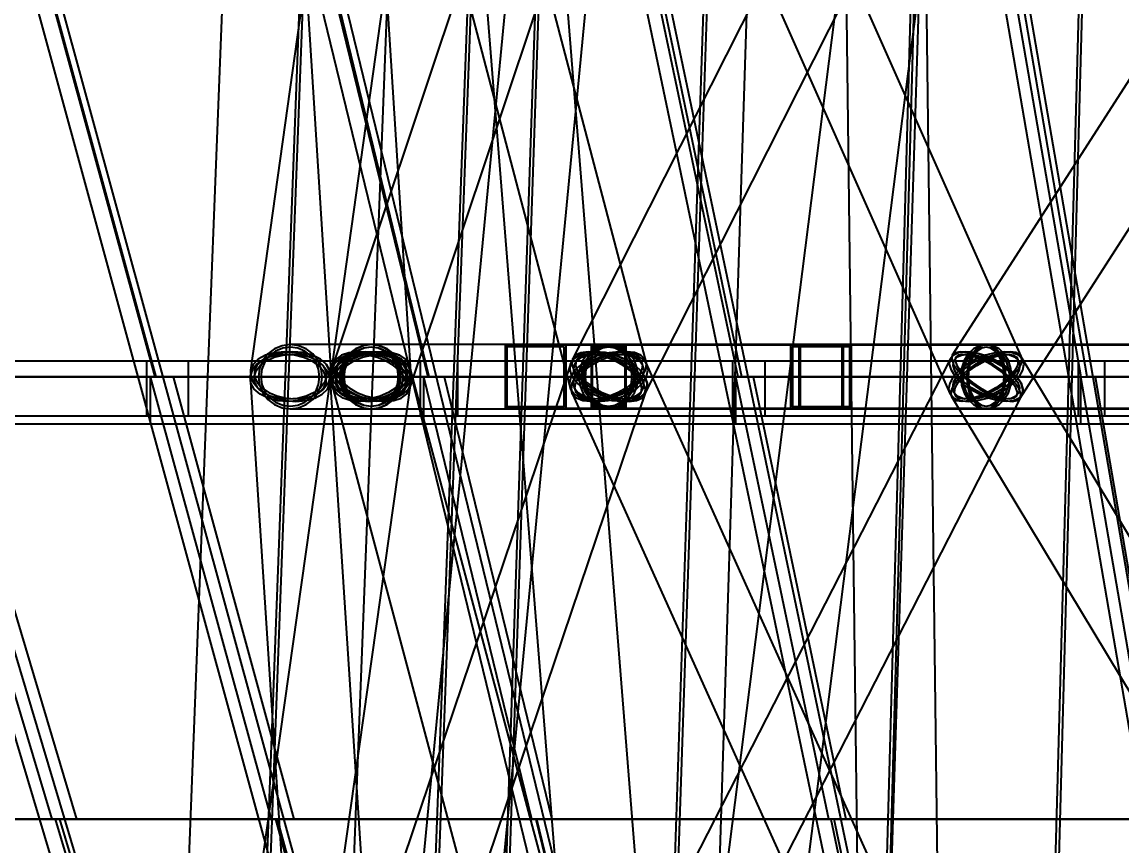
# Model space of a CAD drawing. Header units: millimetres. Extents: x -123812 to 252100, y -3000 to 639000.
# Drawn here: x -16724 to -9768, y 337037 to 342244 of the extents above; entities that cross this region are included whole.
import ezdxf

# ---------------------------------------------------------------- set-up
doc = ezdxf.new("R2010")
doc.units = ezdxf.units.MM
for name, color, linetype, lineweight in [('D-STR-DECK', 7, 'Continuous', 25), ('D-STR-DIM', 7, 'Continuous', 13), ('D-STR-STRC', 7, 'Continuous', 25)]:
    doc.layers.add(name, color=color, linetype=linetype, lineweight=lineweight)
doc.styles.add('OpenSansCondensed-Light', font='OpenSansCondensed-Light.ttf')
doc.styles.add('TOWER_UNICODE', font='Arial Unicode.ttf')
doc.dimstyles.new('EZDXF', dxfattribs={"dimtxt": 0.25, "dimasz": 0.175, "dimexe": 0.375, "dimexo": 0.125, "dimgap": 0.1, "dimtad": 1, "dimlfac": 100, "dimzin": 12, "dimdsep": 46, "dimtxsty": 'OpenSansCondensed-Light', "dimblk": 'ARCHTICK', "dimcen": 2.5, "dimazin": 3, "dimtfac": 0.5, "dimtmove": 2, "dimatfit": 3})

# ---------------------------------------------------------------- blocks, each defined once
blk = doc.blocks.new('_ARCHTICK')
at = {"color": 0, "linetype": 'BYBLOCK', "const_width": 0.15}
blk.add_lwpolyline([(-0.5, -0.5), (0.5, 0.5)], dxfattribs=at)

msp = doc.modelspace()

# ---------------------------------------------------------------- linework, layer by layer
at = {"layer": 'D-STR-DECK'}
for points in [[(-15950.5, 334978.6), (-21914.5, 354978.6), (-21770.7, 355021.4), (-15806.8, 335021.4)], [(-15950.5, 334978.6), (-21914.5, 354978.6), (-21770.7, 355021.4), (-15806.8, 335021.4)], [(-14618.6, 334980.2), (-20082, 354980.2), (-19937.3, 355019.8), (-14473.9, 335019.8)], [(-14618.6, 334980.2), (-20082, 354980.2), (-19937.3, 355019.8), (-14473.9, 335019.8)], [(-13037.7, 334982.3), (-17907.3, 354982.3), (-17761.5, 355017.7), (-12892, 335017.7)], [(-13037.7, 334982.3), (-17907.3, 354982.3), (-17761.5, 355017.7), (-12892, 335017.7)], [(-11235.1, 334984.6), (-15427.4, 354984.6), (-15280.6, 355015.4), (-11088.3, 335015.4)], [(-11235.1, 334984.6), (-15427.4, 354984.6), (-15280.6, 355015.4), (-11088.3, 335015.4)], [(-9241.5, 334987.3), (-12684.7, 354987.3), (-12536.9, 355012.7), (-9093.6, 335012.7)], [(-9241.5, 334987.3), (-12684.7, 354987.3), (-12536.9, 355012.7), (-9093.6, 335012.7)], [(-17346, 340000), (-18060.7, 342400), (-16534, 342400), (-15877.2, 340000)], [(-17346, 340000), (-18060.7, 342400), (-16534, 342400), (-15877.2, 340000)], [(-15883.3, 340000), (-16537.7, 342400), (-14744.6, 342400), (-14158.9, 340000)], [(-15883.3, 340000), (-16537.7, 342400), (-14744.6, 342400), (-14158.9, 340000)], [(-14148.8, 340000), (-14731.8, 342400), (-12703, 342400), (-12198.4, 340000)], [(-14148.8, 340000), (-14731.8, 342400), (-12703, 342400), (-12198.4, 340000)], [(-12172.2, 340000), (-12673.8, 342400), (-10444, 342400), (-10029.1, 340000)], [(-12172.2, 340000), (-12673.8, 342400), (-10444, 342400), (-10029.1, 340000)], [(-9987.4, 340000), (-10398.9, 342400), (-8006.3, 342400), (-7688.2, 340000)], [(-9987.4, 340000), (-10398.9, 342400), (-8006.3, 342400), (-7688.2, 340000)], [(-17395.6, 339750), (-17395.6, 340100), (-15674.1, 340100), (-15674.1, 339750)], [(-17395.6, 339750), (-17395.6, 340100), (-15674.1, 340100), (-15674.1, 339750)], [(-15935.9, 339750), (-15935.9, 340100), (-13970.1, 340100), (-13970.1, 339750)], [(-15935.9, 339750), (-15935.9, 340100), (-13970.1, 340100), (-13970.1, 339750)], [(-14203.5, 339750), (-14203.5, 340100), (-12027.1, 340100), (-12027.1, 339750)], [(-14203.5, 339750), (-14203.5, 340100), (-12027.1, 340100), (-12027.1, 339750)], [(-12228, 339750), (-12228, 340100), (-9878.4, 340100), (-9878.4, 339750)], [(-12228, 339750), (-12228, 340100), (-9878.4, 340100), (-9878.4, 339750)], [(-10043.4, 339750), (-10043.4, 340100), (-7560.6, 340100), (-7560.6, 339750)], [(-10043.4, 339750), (-10043.4, 340100), (-7560.6, 340100), (-7560.6, 339750)], [(-20056.7, 339700), (-20056.7, 340000), (-5948.7, 340000), (-5948.7, 339700)], [(-20056.7, 339700), (-20056.7, 340000), (-5948.7, 340000), (-5948.7, 339700)], [(-19885.1, 339700), (-19885.1, 340000), (-5795.6, 340000), (-5795.6, 339700)], [(-19885.1, 339700), (-19885.1, 340000), (-5795.6, 340000), (-5795.6, 339700)], [(-19373.3, 339700), (-19373.3, 340000), (-5543.3, 340000), (-5543.3, 339700)], [(-19373.3, 339700), (-19373.3, 340000), (-5543.3, 340000), (-5543.3, 339700)], [(-18530, 339700), (-18530, 340000), (-5196.2, 340000), (-5196.2, 339700)], [(-18530, 339700), (-18530, 340000), (-5196.2, 340000), (-5196.2, 339700)], [(-17639.3, 337200), (-18530, 340000), (-17213.7, 340000), (-16378.8, 337200)], [(-17639.3, 337200), (-18530, 340000), (-17213.7, 340000), (-16378.8, 337200)], [(-17369.6, 339700), (-17369.6, 340000), (-4760.1, 340000), (-4760.1, 339700)], [(-17369.6, 339700), (-17369.6, 340000), (-4760.1, 340000), (-4760.1, 339700)], [(-16534.7, 337200), (-17369.6, 340000), (-15769.3, 340000), (-15004.4, 337200)], [(-16534.7, 337200), (-17369.6, 340000), (-15769.3, 340000), (-15004.4, 337200)], [(-15912.1, 339700), (-15912.1, 340000), (-4242.6, 340000), (-4242.6, 339700)], [(-15912.1, 339700), (-15912.1, 340000), (-4242.6, 340000), (-4242.6, 339700)], [(-15147.2, 337200), (-15912.1, 340000), (-14055, 340000), (-13373.2, 337200)], [(-15147.2, 337200), (-15912.1, 340000), (-14055, 340000), (-13373.2, 337200)], [(-14182.2, 339700), (-14182.2, 340000), (-3652.6, 340000), (-3652.6, 339700)], [(-14182.2, 339700), (-14182.2, 340000), (-3652.6, 340000), (-3652.6, 339700)], [(-13500.5, 337200), (-14182.2, 340000), (-12100.2, 340000), (-11513.3, 337200)], [(-13500.5, 337200), (-14182.2, 340000), (-12100.2, 340000), (-11513.3, 337200)], [(-12209.8, 339700), (-12209.8, 340000), (-3000, 340000), (-3000, 339700)], [(-12209.8, 339700), (-12209.8, 340000), (-3000, 340000), (-3000, 339700)], [(-11622.8, 337200), (-12209.8, 340000), (-9938.4, 340000), (-9456.3, 337200)], [(-11622.8, 337200), (-12209.8, 340000), (-9938.4, 340000), (-9456.3, 337200)], [(-10028.4, 339700), (-10028.4, 340000), (-2296.1, 340000), (-2296.1, 339700)], [(-10028.4, 339700), (-10028.4, 340000), (-2296.1, 340000), (-2296.1, 339700)], [(-9546.3, 337200), (-10028.4, 340000), (-7606.5, 340000), (-7237.5, 337200)], [(-9546.3, 337200), (-10028.4, 340000), (-7606.5, 340000), (-7237.5, 337200)], [(-16922.8, 335000), (-17622, 337200), (-16487.8, 337200), (-15830.8, 335000)], [(-16922.8, 335000), (-17622, 337200), (-16487.8, 337200), (-15830.8, 335000)], [(-15857, 335000), (-16512.1, 337200), (-15110.9, 337200), (-14508.9, 335000)], [(-15857, 335000), (-16512.1, 337200), (-15110.9, 337200), (-14508.9, 335000)], [(-14519.9, 335000), (-15119.8, 337200), (-13475.6, 337200), (-12938.7, 335000)], [(-14519.9, 335000), (-15119.8, 337200), (-13475.6, 337200), (-12938.7, 335000)], [(-12934.3, 335000), (-13468.7, 337200), (-11609.6, 337200), (-11147.1, 335000)], [(-12934.3, 335000), (-13468.7, 337200), (-11609.6, 337200), (-11147.1, 335000)], [(-11127.4, 335000), (-11587.1, 337200), (-9545.1, 337200), (-9164.8, 335000)], [(-11127.4, 335000), (-11587.1, 337200), (-9545.1, 337200), (-9164.8, 335000)]]:
    msp.add_lwpolyline(points, close=True, dxfattribs=at)
at = {"layer": 'D-STR-STRC'}
for points in [[(-14826.3, 324976.1), (-12424.8, 349976.1), (-12433.4, 349985.5), (-12458.7, 349995.8), (-12498.9, 350006.5), (-12551.2, 350016.7), (-12612.2, 350025.7), (-12677.6, 350033), (-12743.1, 350038.1), (-12804.1, 350040.5), (-12856.4, 350040.2), (-12896.6, 350037.2), (-12921.9, 350031.6), (-12930.5, 350023.9), (-15332, 325023.9)], [(-11893.9, 325019.9), (-13886.9, 350019.9), (-13895.5, 350027.6), (-13920.8, 350033.4), (-13961, 350037), (-14013.5, 350038.1), (-14074.5, 350036.5), (-14140.1, 350032.5), (-14205.6, 350026.2), (-14266.7, 350018.2), (-14319.1, 350008.9), (-14359.4, 349999.1), (-14384.7, 349989.2), (-14393.3, 349980.1), (-12400.4, 324980.1)], [(-13267.6, 324968.4), (-10099.3, 349968.4), (-10107.8, 349976.1), (-10133, 349985.5), (-10173.1, 349995.8), (-10225.3, 350006.5), (-10286, 350016.7), (-10351.3, 350025.7), (-10416.5, 350033), (-10477.3, 350038.1), (-10529.5, 350040.5), (-10569.5, 350040.2), (-10594.7, 350037.2), (-10603.3, 350031.6), (-13771.6, 325031.6)], [(-10784.7, 325003.1), (-11099.6, 350003.1), (-11108.3, 350014.6), (-11133.7, 350025.1), (-11174, 350033.9), (-11226.6, 350040.4), (-11287.9, 350044.1), (-11353.6, 350044.8), (-11419.4, 350042.5), (-11480.6, 350037.3), (-11533.2, 350029.5), (-11573.6, 350019.7), (-11598.9, 350008.6), (-11607.6, 349996.9), (-11292.7, 324996.9)], [(-7631.5, 345135.3), (-10841.1, 340135.3), (-10844.9, 340110.5), (-10833.7, 340078.1), (-10808.4, 340040.4), (-10770.7, 340000), (-10723.2, 339959.6), (-10669, 339921.9), (-10612, 339889.5), (-10555.9, 339864.7), (-10504.6, 339849), (-10461.6, 339843.7), (-10429.8, 339849), (-10411.4, 339864.7), (-7201.8, 344864.7)], [(-13087.7, 345078.1), (-14757.4, 340078.1), (-14759.6, 340040.4), (-14745.3, 340000), (-14715.3, 339959.6), (-14671.7, 339921.9), (-14617.5, 339889.5), (-14556.3, 339864.7), (-14492.4, 339849), (-14430, 339843.7), (-14373.5, 339849), (-14326.7, 339864.7), (-14292.8, 339889.5), (-14274.1, 339921.9), (-12604.4, 344921.9)], [(-14568.7, 344921.9), (-13255.3, 339921.9), (-13231.2, 339889.5), (-13192.4, 339864.7), (-13141.4, 339849), (-13081.8, 339843.7), (-13017.6, 339849), (-12953.2, 339864.7), (-12893, 339889.5), (-12841, 339921.9), (-12800.8, 339959.6), (-12775.3, 340000), (-12766, 340040.4), (-12773.6, 340078.1), (-14087.1, 345078.1)], [(-10717.3, 345110.5), (-13243, 340110.5), (-13246.9, 340078.1), (-13235, 340040.4), (-13208.1, 340000), (-13167.9, 339959.6), (-13117.3, 339921.9), (-13059.7, 339889.5), (-12999, 339864.7), (-12939.4, 339849), (-12884.8, 339843.7), (-12839.1, 339849), (-12805.4, 339864.7), (-12785.9, 339889.5), (-10260.2, 344889.5)], [(-13074.3, 344889.5), (-10854.5, 339889.5), (-10829.3, 339864.7), (-10790.3, 339849), (-10740.1, 339843.7), (-10682.2, 339849), (-10620.4, 339864.7), (-10559.1, 339889.5), (-10502.3, 339921.9), (-10453.9, 339959.6), (-10417.3, 340000), (-10395, 340040.4), (-10388.4, 340078.1), (-10398, 340110.5), (-12617.8, 345110.5)], [(-14578.6, 345040.4), (-15278.4, 340040.4), (-15277.7, 340000), (-15259.9, 339959.6), (-15226.2, 339921.9), (-15179.1, 339889.5), (-15121.6, 339864.7), (-15057.8, 339849), (-14991.9, 339843.7), (-14928.4, 339849), (-14871.7, 339864.7), (-14825.7, 339889.5), (-14793.4, 339921.9), (-14777.1, 339959.6), (-14077.2, 344959.6)], [(-15086.5, 345000), (-14768.9, 340000), (-14764.5, 339959.6), (-14743.1, 339921.9), (-14706.3, 339889.5), (-14656.4, 339864.7), (-14597, 339849), (-14532, 339843.7), (-14465.9, 339849), (-14403.3, 339864.7), (-14348.2, 339889.5), (-14304.6, 339921.9), (-14275.4, 339959.6), (-14262.6, 340000), (-14580.2, 345000)], [(-7513.9, 340203.2), (-10626.2, 340203.2), (-10658.3, 340196.3), (-10688.1, 340176), (-10713.7, 340143.7), (-10733.4, 340101.6), (-10745.7, 340052.6), (-10749.9, 340000), (-10745.7, 339947.4), (-10733.4, 339898.4), (-10713.7, 339856.3), (-10688.1, 339824), (-10658.3, 339803.7), (-10626.2, 339796.8), (-7513.9, 339796.8)], [(-7513.9, 340203.2), (-10626.2, 340203.2), (-10658.3, 340196.3), (-10688.1, 340176), (-10713.7, 340143.7), (-10733.4, 340101.6), (-10745.7, 340052.6), (-10749.9, 340000), (-10745.7, 339947.4), (-10733.4, 339898.4), (-10713.7, 339856.3), (-10688.1, 339824), (-10658.3, 339803.7), (-10626.2, 339796.8), (-7513.9, 339796.8)], [(-14971.6, 334959.2), (-14265.1, 339959.2), (-14265.8, 340000), (-14283.5, 340040.8), (-14317.1, 340078.8), (-14364.2, 340111.4), (-14421.6, 340136.4), (-14485.4, 340152.2), (-14551.3, 340157.5), (-14614.8, 340152.2), (-14671.5, 340136.4), (-14717.6, 340111.4), (-14750, 340078.8), (-14766.3, 340040.8), (-15472.8, 335040.8)], [(-14450.4, 335000), (-14774.6, 340000), (-14779, 340040.8), (-14800.4, 340078.8), (-14837.2, 340111.4), (-14887.1, 340136.4), (-14946.5, 340152.2), (-15011.4, 340157.5), (-15077.5, 340152.2), (-15140.2, 340136.4), (-15195.2, 340111.4), (-15238.8, 340078.8), (-15268.1, 340040.8), (-15280.9, 340000), (-14956.7, 335000)], [(-14462.1, 334921.2), (-12773, 339921.2), (-12770.6, 339959.2), (-12784.8, 340000), (-12814.7, 340040.8), (-12858.1, 340078.8), (-12912.3, 340111.4), (-12973.3, 340136.4), (-13037.2, 340152.2), (-13099.6, 340157.5), (-13156.1, 340152.2), (-13203, 340136.4), (-13237, 340111.4), (-13255.9, 340078.8), (-14945, 335078.8)], [(-12942.2, 335078.8), (-14275, 340078.8), (-14299.1, 340111.4), (-14338, 340136.4), (-14388.9, 340152.2), (-14448.5, 340157.5), (-14512.7, 340152.2), (-14577.1, 340136.4), (-14637.3, 340111.4), (-14689.2, 340078.8), (-14729.3, 340040.8), (-14754.8, 340000), (-14764.1, 339959.2), (-14756.4, 339921.2), (-13423.5, 334921.2)], [(-12954.7, 334888.6), (-10398.1, 339888.6), (-10394, 339921.2), (-10405.8, 339959.2), (-10432.5, 340000), (-10472.5, 340040.8), (-10522.9, 340078.8), (-10580.4, 340111.4), (-10641, 340136.4), (-10700.6, 340152.2), (-10755.1, 340157.5), (-10800.9, 340152.2), (-10834.7, 340136.4), (-10854.3, 340111.4), (-13410.9, 335111.4)], [(-10535.9, 335111.4), (-12786.6, 340111.4), (-12811.8, 340136.4), (-12850.8, 340152.2), (-12901, 340157.5), (-12958.9, 340152.2), (-13020.6, 340136.4), (-13081.9, 340111.4), (-13138.6, 340078.8), (-13186.8, 340040.8), (-13223.2, 340000), (-13245.5, 339959.2), (-13252, 339921.2), (-13242.3, 339888.6), (-10991.6, 334888.6)], [(-7397.4, 335136.4), (-10412.5, 340136.4), (-10436.9, 340152.2), (-10474.3, 340157.5), (-10522, 340152.2), (-10576.8, 340136.4), (-10634.9, 340111.4), (-10692.5, 340078.8), (-10745.6, 340040.8), (-10790.5, 340000), (-10824.2, 339959.2), (-10844.5, 339921.2), (-10849.9, 339888.6), (-10840, 339863.6), (-7824.9, 334863.6)]]:
    msp.add_lwpolyline(points, dxfattribs=at)
for points in [[(-15550.5, 340000), (-14505, 340000), (-14311.1, 345000), (-15355.6, 345000)], [(-15059.9, 340000), (-13971.5, 340000), (-13784.8, 345000), (-14871, 345000)], [(-15038.5, 340000), (-13993, 340000), (-13805.6, 345000), (-14850.2, 345000)], [(-13558.7, 340000), (-12470.2, 340000), (-12303, 345000), (-13389.1, 345000)], [(-13537.2, 340000), (-12491.7, 340000), (-12323.8, 345000), (-13368.3, 345000)], [(-12215.3, 340000), (-11126.8, 340000), (-10969.2, 345000), (-12055.4, 345000)], [(-11170.5, 340000), (-10082, 340000), (-9945.7, 345000), (-11031.8, 345000)], [(-11149, 340000), (-10103.5, 340000), (-9966.5, 345000), (-11011, 345000)], [(-15229.2, 340000), (-15222.4, 339947.4), (-15202.2, 339898.4), (-15170.2, 339856.3), (-15128.5, 339824), (-15079.9, 339803.7), (-15027.8, 339796.8), (-14515.7, 339796.8), (-14463.6, 339803.7), (-14415, 339824), (-14373.3, 339856.3), (-14341.2, 339898.4), (-14321.1, 339947.4), (-14314.3, 340000), (-14321.1, 340052.6), (-14341.2, 340101.6), (-14373.3, 340143.7), (-14415, 340176), (-14463.6, 340196.3), (-14515.7, 340203.2), (-15027.8, 340203.2), (-15079.9, 340196.3), (-15128.5, 340176), (-15170.2, 340143.7), (-15202.2, 340101.6), (-15222.4, 340052.6)], [(-15229.2, 340000), (-15222.4, 339947.4), (-15202.2, 339898.4), (-15170.2, 339856.3), (-15128.5, 339824), (-15079.9, 339803.7), (-15027.8, 339796.8), (-14975.6, 339803.7), (-14927, 339824), (-14885.3, 339856.3), (-14853.3, 339898.4), (-14833.2, 339947.4), (-14826.3, 340000), (-14833.2, 340052.6), (-14853.3, 340101.6), (-14885.3, 340143.7), (-14927, 340176), (-14975.6, 340196.3), (-15027.8, 340203.2), (-15079.9, 340196.3), (-15128.5, 340176), (-15170.2, 340143.7), (-15202.2, 340101.6), (-15222.4, 340052.6)], [(-15229.2, 340000), (-15222.4, 339947.4), (-15202.2, 339898.4), (-15170.2, 339856.3), (-15128.5, 339824), (-15079.9, 339803.7), (-15027.8, 339796.8), (-14515.7, 339796.8), (-14463.6, 339803.7), (-14415, 339824), (-14373.3, 339856.3), (-14341.2, 339898.4), (-14321.1, 339947.4), (-14314.3, 340000), (-14321.1, 340052.6), (-14341.2, 340101.6), (-14373.3, 340143.7), (-14415, 340176), (-14463.6, 340196.3), (-14515.7, 340203.2), (-15027.8, 340203.2), (-15079.9, 340196.3), (-15128.5, 340176), (-15170.2, 340143.7), (-15202.2, 340101.6), (-15222.4, 340052.6)], [(-15229.2, 340000), (-15222.4, 339947.4), (-15202.2, 339898.4), (-15170.2, 339856.3), (-15128.5, 339824), (-15079.9, 339803.7), (-15027.8, 339796.8), (-14975.6, 339803.7), (-14927, 339824), (-14885.3, 339856.3), (-14853.3, 339898.4), (-14833.2, 339947.4), (-14826.3, 340000), (-14833.2, 340052.6), (-14853.3, 340101.6), (-14885.3, 340143.7), (-14927, 340176), (-14975.6, 340196.3), (-15027.8, 340203.2), (-15079.9, 340196.3), (-15128.5, 340176), (-15170.2, 340143.7), (-15202.2, 340101.6), (-15222.4, 340052.6)], [(-15213.4, 340000), (-15207.1, 339951.5), (-15188.5, 339906.4), (-15159, 339867.6), (-15120.6, 339837.9), (-15075.8, 339819.2), (-15027.8, 339812.8), (-14979.7, 339819.2), (-14935, 339837.9), (-14896.5, 339867.6), (-14867, 339906.4), (-14848.5, 339951.5), (-14842.2, 340000), (-14848.5, 340048.5), (-14867, 340093.6), (-14896.5, 340132.4), (-14935, 340162.1), (-14979.7, 340180.8), (-15027.8, 340187.2), (-15075.8, 340180.8), (-15120.6, 340162.1), (-15159, 340132.4), (-15188.5, 340093.6), (-15207.1, 340048.5)], [(-15213.4, 340000), (-15207.1, 339951.5), (-15188.5, 339906.4), (-15159, 339867.6), (-15120.6, 339837.9), (-15075.8, 339819.2), (-15027.8, 339812.8), (-14979.7, 339819.2), (-14935, 339837.9), (-14896.5, 339867.6), (-14867, 339906.4), (-14848.5, 339951.5), (-14842.2, 340000), (-14848.5, 340048.5), (-14867, 340093.6), (-14896.5, 340132.4), (-14935, 340162.1), (-14979.7, 340180.8), (-15027.8, 340187.2), (-15075.8, 340180.8), (-15120.6, 340162.1), (-15159, 340132.4), (-15188.5, 340093.6), (-15207.1, 340048.5)], [(-14717.2, 340000), (-14710.3, 339947.4), (-14690.2, 339898.4), (-14658.2, 339856.3), (-14616.4, 339824), (-14567.9, 339803.7), (-14515.7, 339796.8), (-14463.6, 339803.7), (-14415, 339824), (-14373.3, 339856.3), (-14341.2, 339898.4), (-14321.1, 339947.4), (-14314.3, 340000), (-14321.1, 340052.6), (-14341.2, 340101.6), (-14373.3, 340143.7), (-14415, 340176), (-14463.6, 340196.3), (-14515.7, 340203.2), (-14567.9, 340196.3), (-14616.4, 340176), (-14658.2, 340143.7), (-14690.2, 340101.6), (-14710.3, 340052.6)], [(-14717.2, 340000), (-14710.3, 339947.4), (-14690.2, 339898.4), (-14658.2, 339856.3), (-14616.4, 339824), (-14567.9, 339803.7), (-14515.7, 339796.8), (-14463.6, 339803.7), (-14415, 339824), (-14373.3, 339856.3), (-14341.2, 339898.4), (-14321.1, 339947.4), (-14314.3, 340000), (-14321.1, 340052.6), (-14341.2, 340101.6), (-14373.3, 340143.7), (-14415, 340176), (-14463.6, 340196.3), (-14515.7, 340203.2), (-14567.9, 340196.3), (-14616.4, 340176), (-14658.2, 340143.7), (-14690.2, 340101.6), (-14710.3, 340052.6)], [(-14703.5, 340000), (-14697.1, 339947.4), (-14678.3, 339898.4), (-14648.5, 339856.3), (-14609.6, 339824), (-14564.3, 339803.7), (-14515.7, 339796.8), (-13014.4, 339796.8), (-12965.8, 339803.7), (-12920.6, 339824), (-12881.7, 339856.3), (-12851.9, 339898.4), (-12833.1, 339947.4), (-12826.7, 340000), (-12833.1, 340052.6), (-12851.9, 340101.6), (-12881.7, 340143.7), (-12920.6, 340176), (-12965.8, 340196.3), (-13014.4, 340203.2), (-14515.7, 340203.2), (-14564.3, 340196.3), (-14609.6, 340176), (-14648.5, 340143.7), (-14678.3, 340101.6), (-14697.1, 340052.6)], [(-14703.5, 340000), (-14697.1, 339947.4), (-14678.3, 339898.4), (-14648.5, 339856.3), (-14609.6, 339824), (-14564.3, 339803.7), (-14515.7, 339796.8), (-14467.1, 339803.7), (-14421.9, 339824), (-14383, 339856.3), (-14353.1, 339898.4), (-14334.4, 339947.4), (-14328, 340000), (-14334.4, 340052.6), (-14353.1, 340101.6), (-14383, 340143.7), (-14421.9, 340176), (-14467.1, 340196.3), (-14515.7, 340203.2), (-14564.3, 340196.3), (-14609.6, 340176), (-14648.5, 340143.7), (-14678.3, 340101.6), (-14697.1, 340052.6)], [(-14703.5, 340000), (-14697.1, 339947.4), (-14678.3, 339898.4), (-14648.5, 339856.3), (-14609.6, 339824), (-14564.3, 339803.7), (-14515.7, 339796.8), (-13014.4, 339796.8), (-12965.8, 339803.7), (-12920.6, 339824), (-12881.7, 339856.3), (-12851.9, 339898.4), (-12833.1, 339947.4), (-12826.7, 340000), (-12833.1, 340052.6), (-12851.9, 340101.6), (-12881.7, 340143.7), (-12920.6, 340176), (-12965.8, 340196.3), (-13014.4, 340203.2), (-14515.7, 340203.2), (-14564.3, 340196.3), (-14609.6, 340176), (-14648.5, 340143.7), (-14678.3, 340101.6), (-14697.1, 340052.6)], [(-14703.5, 340000), (-14697.1, 339947.4), (-14678.3, 339898.4), (-14648.5, 339856.3), (-14609.6, 339824), (-14564.3, 339803.7), (-14515.7, 339796.8), (-14467.1, 339803.7), (-14421.9, 339824), (-14383, 339856.3), (-14353.1, 339898.4), (-14334.4, 339947.4), (-14328, 340000), (-14334.4, 340052.6), (-14353.1, 340101.6), (-14383, 340143.7), (-14421.9, 340176), (-14467.1, 340196.3), (-14515.7, 340203.2), (-14564.3, 340196.3), (-14609.6, 340176), (-14648.5, 340143.7), (-14678.3, 340101.6), (-14697.1, 340052.6)], [(-14701.3, 340000), (-14695, 339951.5), (-14676.5, 339906.4), (-14647, 339867.6), (-14608.5, 339837.9), (-14563.8, 339819.2), (-14515.7, 339812.8), (-14467.7, 339819.2), (-14422.9, 339837.9), (-14384.5, 339867.6), (-14355, 339906.4), (-14336.4, 339951.5), (-14330.1, 340000), (-14336.4, 340048.5), (-14355, 340093.6), (-14384.5, 340132.4), (-14422.9, 340162.1), (-14467.7, 340180.8), (-14515.7, 340187.2), (-14563.8, 340180.8), (-14608.5, 340162.1), (-14647, 340132.4), (-14676.5, 340093.6), (-14695, 340048.5)], [(-14701.3, 340000), (-14695, 339951.5), (-14676.5, 339906.4), (-14647, 339867.6), (-14608.5, 339837.9), (-14563.8, 339819.2), (-14515.7, 339812.8), (-14467.7, 339819.2), (-14422.9, 339837.9), (-14384.5, 339867.6), (-14355, 339906.4), (-14336.4, 339951.5), (-14330.1, 340000), (-14336.4, 340048.5), (-14355, 340093.6), (-14384.5, 340132.4), (-14422.9, 340162.1), (-14467.7, 340180.8), (-14515.7, 340187.2), (-14563.8, 340180.8), (-14608.5, 340162.1), (-14647, 340132.4), (-14676.5, 340093.6), (-14695, 340048.5)], [(-14688.7, 340000), (-14682.8, 339951.5), (-14665.5, 339906.4), (-14638, 339867.6), (-14602.2, 339837.9), (-14560.5, 339819.2), (-14515.7, 339812.8), (-14471, 339819.2), (-14429.2, 339837.9), (-14393.4, 339867.6), (-14365.9, 339906.4), (-14348.7, 339951.5), (-14342.8, 340000), (-14348.7, 340048.5), (-14365.9, 340093.6), (-14393.4, 340132.4), (-14429.2, 340162.1), (-14471, 340180.8), (-14515.7, 340187.2), (-14560.5, 340180.8), (-14602.2, 340162.1), (-14638, 340132.4), (-14665.5, 340093.6), (-14682.8, 340048.5)], [(-14688.7, 340000), (-14682.8, 339951.5), (-14665.5, 339906.4), (-14638, 339867.6), (-14602.2, 339837.9), (-14560.5, 339819.2), (-14515.7, 339812.8), (-14471, 339819.2), (-14429.2, 339837.9), (-14393.4, 339867.6), (-14365.9, 339906.4), (-14348.7, 339951.5), (-14342.8, 340000), (-14348.7, 340048.5), (-14365.9, 340093.6), (-14393.4, 340132.4), (-14429.2, 340162.1), (-14471, 340180.8), (-14515.7, 340187.2), (-14560.5, 340180.8), (-14602.2, 340162.1), (-14638, 340132.4), (-14665.5, 340093.6), (-14682.8, 340048.5)], [(-13669.7, 339800), (-11477.8, 339800), (-11477.8, 340200), (-13669.7, 340200)], [(-13283.4, 340200), (-13669.7, 340200), (-13669.7, 339800), (-13283.4, 339800)], [(-13669.7, 339800), (-11477.8, 339800), (-11477.8, 340200), (-13669.7, 340200)], [(-13283.4, 340200), (-13669.7, 340200), (-13669.7, 339800), (-13283.4, 339800)], [(-13295, 340188), (-13658.1, 340188), (-13658.1, 339812), (-13295, 339812)], [(-13295, 340188), (-13658.1, 340188), (-13658.1, 339812), (-13295, 339812)], [(-13202.2, 340000), (-13195.8, 339947.4), (-13177, 339898.4), (-13147.2, 339856.3), (-13108.3, 339824), (-13063, 339803.7), (-13014.4, 339796.8), (-12965.8, 339803.7), (-12920.6, 339824), (-12881.7, 339856.3), (-12851.9, 339898.4), (-12833.1, 339947.4), (-12826.7, 340000), (-12833.1, 340052.6), (-12851.9, 340101.6), (-12881.7, 340143.7), (-12920.6, 340176), (-12965.8, 340196.3), (-13014.4, 340203.2), (-13063, 340196.3), (-13108.3, 340176), (-13147.2, 340143.7), (-13177, 340101.6), (-13195.8, 340052.6)], [(-13202.2, 340000), (-13195.8, 339947.4), (-13177, 339898.4), (-13147.2, 339856.3), (-13108.3, 339824), (-13063, 339803.7), (-13014.4, 339796.8), (-12965.8, 339803.7), (-12920.6, 339824), (-12881.7, 339856.3), (-12851.9, 339898.4), (-12833.1, 339947.4), (-12826.7, 340000), (-12833.1, 340052.6), (-12851.9, 340101.6), (-12881.7, 340143.7), (-12920.6, 340176), (-12965.8, 340196.3), (-13014.4, 340203.2), (-13063, 340196.3), (-13108.3, 340176), (-13147.2, 340143.7), (-13177, 340101.6), (-13195.8, 340052.6)], [(-13187.4, 340000), (-13181.5, 339951.5), (-13164.2, 339906.4), (-13136.7, 339867.6), (-13100.9, 339837.9), (-13059.2, 339819.2), (-13014.4, 339812.8), (-12969.7, 339819.2), (-12928, 339837.9), (-12892.1, 339867.6), (-12864.7, 339906.4), (-12847.4, 339951.5), (-12841.5, 340000), (-12847.4, 340048.5), (-12864.7, 340093.6), (-12892.1, 340132.4), (-12928, 340162.1), (-12969.7, 340180.8), (-13014.4, 340187.2), (-13059.2, 340180.8), (-13100.9, 340162.1), (-13136.7, 340132.4), (-13164.2, 340093.6), (-13181.5, 340048.5)], [(-13187.4, 340000), (-13181.5, 339951.5), (-13164.2, 339906.4), (-13136.7, 339867.6), (-13100.9, 339837.9), (-13059.2, 339819.2), (-13014.4, 339812.8), (-12969.7, 339819.2), (-12928, 339837.9), (-12892.1, 339867.6), (-12864.7, 339906.4), (-12847.4, 339951.5), (-12841.5, 340000), (-12847.4, 340048.5), (-12864.7, 340093.6), (-12892.1, 340132.4), (-12928, 340162.1), (-12969.7, 340180.8), (-13014.4, 340187.2), (-13059.2, 340180.8), (-13100.9, 340162.1), (-13136.7, 340132.4), (-13164.2, 340093.6), (-13181.5, 340048.5)], [(-13175.6, 340000), (-13170.2, 339947.4), (-13154, 339898.4), (-13128.4, 339856.3), (-13095, 339824), (-13056.2, 339803.7), (-13014.4, 339796.8), (-10626.2, 339796.8), (-10584.5, 339803.7), (-10545.6, 339824), (-10512.3, 339856.3), (-10486.6, 339898.4), (-10470.5, 339947.4), (-10465, 340000), (-10470.5, 340052.6), (-10486.6, 340101.6), (-10512.3, 340143.7), (-10545.6, 340176), (-10584.5, 340196.3), (-10626.2, 340203.2), (-13014.4, 340203.2), (-13056.2, 340196.3), (-13095, 340176), (-13128.4, 340143.7), (-13154, 340101.6), (-13170.2, 340052.6)], [(-13175.6, 340000), (-13170.2, 339947.4), (-13154, 339898.4), (-13128.4, 339856.3), (-13095, 339824), (-13056.2, 339803.7), (-13014.4, 339796.8), (-12972.7, 339803.7), (-12933.8, 339824), (-12900.4, 339856.3), (-12874.8, 339898.4), (-12858.7, 339947.4), (-12853.2, 340000), (-12858.7, 340052.6), (-12874.8, 340101.6), (-12900.4, 340143.7), (-12933.8, 340176), (-12972.7, 340196.3), (-13014.4, 340203.2), (-13056.2, 340196.3), (-13095, 340176), (-13128.4, 340143.7), (-13154, 340101.6), (-13170.2, 340052.6)], [(-13175.6, 340000), (-13170.2, 339947.4), (-13154, 339898.4), (-13128.4, 339856.3), (-13095, 339824), (-13056.2, 339803.7), (-13014.4, 339796.8), (-10626.2, 339796.8), (-10584.5, 339803.7), (-10545.6, 339824), (-10512.3, 339856.3), (-10486.6, 339898.4), (-10470.5, 339947.4), (-10465, 340000), (-10470.5, 340052.6), (-10486.6, 340101.6), (-10512.3, 340143.7), (-10545.6, 340176), (-10584.5, 340196.3), (-10626.2, 340203.2), (-13014.4, 340203.2), (-13056.2, 340196.3), (-13095, 340176), (-13128.4, 340143.7), (-13154, 340101.6), (-13170.2, 340052.6)], [(-13175.6, 340000), (-13170.2, 339947.4), (-13154, 339898.4), (-13128.4, 339856.3), (-13095, 339824), (-13056.2, 339803.7), (-13014.4, 339796.8), (-12972.7, 339803.7), (-12933.8, 339824), (-12900.4, 339856.3), (-12874.8, 339898.4), (-12858.7, 339947.4), (-12853.2, 340000), (-12858.7, 340052.6), (-12874.8, 340101.6), (-12900.4, 340143.7), (-12933.8, 340176), (-12972.7, 340196.3), (-13014.4, 340203.2), (-13056.2, 340196.3), (-13095, 340176), (-13128.4, 340143.7), (-13154, 340101.6), (-13170.2, 340052.6)], [(-13163, 340000), (-13157.9, 339951.5), (-13143.1, 339906.4), (-13119.5, 339867.6), (-13088.7, 339837.9), (-13052.9, 339819.2), (-13014.4, 339812.8), (-12976, 339819.2), (-12940.2, 339837.9), (-12909.4, 339867.6), (-12885.8, 339906.4), (-12871, 339951.5), (-12865.9, 340000), (-12871, 340048.5), (-12885.8, 340093.6), (-12909.4, 340132.4), (-12940.2, 340162.1), (-12976, 340180.8), (-13014.4, 340187.2), (-13052.9, 340180.8), (-13088.7, 340162.1), (-13119.5, 340132.4), (-13143.1, 340093.6), (-13157.9, 340048.5)], [(-13163, 340000), (-13157.9, 339951.5), (-13143.1, 339906.4), (-13119.5, 339867.6), (-13088.7, 339837.9), (-13052.9, 339819.2), (-13014.4, 339812.8), (-12976, 339819.2), (-12940.2, 339837.9), (-12909.4, 339867.6), (-12885.8, 339906.4), (-12871, 339951.5), (-12865.9, 340000), (-12871, 340048.5), (-12885.8, 340093.6), (-12909.4, 340132.4), (-12940.2, 340162.1), (-12976, 340180.8), (-13014.4, 340187.2), (-13052.9, 340180.8), (-13088.7, 340162.1), (-13119.5, 340132.4), (-13143.1, 340093.6), (-13157.9, 340048.5)], [(-13124.9, 339800), (-6627.8, 339800), (-6627.8, 340200), (-13124.9, 340200)], [(-12904, 340200), (-13124.9, 340200), (-13124.9, 339800), (-12904, 339800)], [(-12910.6, 340188), (-13118.3, 340188), (-13118.3, 339812), (-12910.6, 339812)], [(-11477.8, 340200), (-11864.2, 340200), (-11864.2, 339800), (-11477.8, 339800)], [(-11477.8, 340200), (-11864.2, 340200), (-11864.2, 339800), (-11477.8, 339800)], [(-11489.4, 340188), (-11852.6, 340188), (-11852.6, 339812), (-11489.4, 339812)], [(-11489.4, 340188), (-11852.6, 340188), (-11852.6, 339812), (-11489.4, 339812)], [(-11812.5, 339800), (-6596.9, 339800), (-6596.9, 340200), (-11812.5, 340200)], [(-11529.6, 340200), (-11812.5, 340200), (-11812.5, 339800), (-11529.6, 339800)], [(-11812.5, 339800), (-6596.9, 339800), (-6596.9, 340200), (-11812.5, 340200)], [(-11529.6, 340200), (-11812.5, 340200), (-11812.5, 339800), (-11529.6, 339800)], [(-11538.1, 340188), (-11804, 340188), (-11804, 339812), (-11538.1, 339812)], [(-11538.1, 340188), (-11804, 340188), (-11804, 339812), (-11538.1, 339812)], [(-10787.5, 340000), (-10782, 339947.4), (-10765.9, 339898.4), (-10740.2, 339856.3), (-10706.8, 339824), (-10668, 339803.7), (-10626.2, 339796.8), (-10584.5, 339803.7), (-10545.6, 339824), (-10512.3, 339856.3), (-10486.6, 339898.4), (-10470.5, 339947.4), (-10465, 340000), (-10470.5, 340052.6), (-10486.6, 340101.6), (-10512.3, 340143.7), (-10545.6, 340176), (-10584.5, 340196.3), (-10626.2, 340203.2), (-10668, 340196.3), (-10706.8, 340176), (-10740.2, 340143.7), (-10765.9, 340101.6), (-10782, 340052.6)], [(-10787.5, 340000), (-10782, 339947.4), (-10765.9, 339898.4), (-10740.2, 339856.3), (-10706.8, 339824), (-10668, 339803.7), (-10626.2, 339796.8), (-10584.5, 339803.7), (-10545.6, 339824), (-10512.3, 339856.3), (-10486.6, 339898.4), (-10470.5, 339947.4), (-10465, 340000), (-10470.5, 340052.6), (-10486.6, 340101.6), (-10512.3, 340143.7), (-10545.6, 340176), (-10584.5, 340196.3), (-10626.2, 340203.2), (-10668, 340196.3), (-10706.8, 340176), (-10740.2, 340143.7), (-10765.9, 340101.6), (-10782, 340052.6)], [(-10774.8, 340000), (-10769.7, 339951.5), (-10754.9, 339906.4), (-10731.3, 339867.6), (-10700.5, 339837.9), (-10664.7, 339819.2), (-10626.2, 339812.8), (-10587.8, 339819.2), (-10552, 339837.9), (-10521.2, 339867.6), (-10497.6, 339906.4), (-10482.8, 339951.5), (-10477.7, 340000), (-10482.8, 340048.5), (-10497.6, 340093.6), (-10521.2, 340132.4), (-10552, 340162.1), (-10587.8, 340180.8), (-10626.2, 340187.2), (-10664.7, 340180.8), (-10700.5, 340162.1), (-10731.3, 340132.4), (-10754.9, 340093.6), (-10769.7, 340048.5)], [(-10774.8, 340000), (-10769.7, 339951.5), (-10754.9, 339906.4), (-10731.3, 339867.6), (-10700.5, 339837.9), (-10664.7, 339819.2), (-10626.2, 339812.8), (-10587.8, 339819.2), (-10552, 339837.9), (-10521.2, 339867.6), (-10497.6, 339906.4), (-10482.8, 339951.5), (-10477.7, 340000), (-10482.8, 340048.5), (-10497.6, 340093.6), (-10521.2, 340132.4), (-10552, 340162.1), (-10587.8, 340180.8), (-10626.2, 340187.2), (-10664.7, 340180.8), (-10700.5, 340162.1), (-10731.3, 340132.4), (-10754.9, 340093.6), (-10769.7, 340048.5)], [(-10749.9, 340000), (-10745.7, 339947.4), (-10733.4, 339898.4), (-10713.7, 339856.3), (-10688.1, 339824), (-10658.3, 339803.7), (-10626.2, 339796.8), (-10594.2, 339803.7), (-10564.4, 339824), (-10538.8, 339856.3), (-10519.1, 339898.4), (-10506.8, 339947.4), (-10502.5, 340000), (-10506.8, 340052.6), (-10519.1, 340101.6), (-10538.8, 340143.7), (-10564.4, 340176), (-10594.2, 340196.3), (-10626.2, 340203.2), (-10658.3, 340196.3), (-10688.1, 340176), (-10713.7, 340143.7), (-10733.4, 340101.6), (-10745.7, 340052.6)], [(-10749.9, 340000), (-10745.7, 339947.4), (-10733.4, 339898.4), (-10713.7, 339856.3), (-10688.1, 339824), (-10658.3, 339803.7), (-10626.2, 339796.8), (-10594.2, 339803.7), (-10564.4, 339824), (-10538.8, 339856.3), (-10519.1, 339898.4), (-10506.8, 339947.4), (-10502.5, 340000), (-10506.8, 340052.6), (-10519.1, 340101.6), (-10538.8, 340143.7), (-10564.4, 340176), (-10594.2, 340196.3), (-10626.2, 340203.2), (-10658.3, 340196.3), (-10688.1, 340176), (-10713.7, 340143.7), (-10733.4, 340101.6), (-10745.7, 340052.6)], [(-10740.2, 340000), (-10736.3, 339951.5), (-10724.9, 339906.4), (-10706.8, 339867.6), (-10683.2, 339837.9), (-10655.7, 339819.2), (-10626.2, 339812.8), (-10596.7, 339819.2), (-10569.3, 339837.9), (-10545.7, 339867.6), (-10527.6, 339906.4), (-10516.2, 339951.5), (-10512.3, 340000), (-10516.2, 340048.5), (-10527.6, 340093.6), (-10545.7, 340132.4), (-10569.3, 340162.1), (-10596.7, 340180.8), (-10626.2, 340187.2), (-10655.7, 340180.8), (-10683.2, 340162.1), (-10706.8, 340132.4), (-10724.9, 340093.6), (-10736.3, 340048.5)], [(-10740.2, 340000), (-10736.3, 339951.5), (-10724.9, 339906.4), (-10706.8, 339867.6), (-10683.2, 339837.9), (-10655.7, 339819.2), (-10626.2, 339812.8), (-10596.7, 339819.2), (-10569.3, 339837.9), (-10545.7, 339867.6), (-10527.6, 339906.4), (-10516.2, 339951.5), (-10512.3, 340000), (-10516.2, 340048.5), (-10527.6, 340093.6), (-10545.7, 340132.4), (-10569.3, 340162.1), (-10596.7, 340180.8), (-10626.2, 340187.2), (-10655.7, 340180.8), (-10683.2, 340162.1), (-10706.8, 340132.4), (-10724.9, 340093.6), (-10736.3, 340048.5)], [(-14774.6, 340000), (-14787.5, 339959.2), (-14816.7, 339921.2), (-14860.3, 339888.6), (-14915.4, 339863.6), (-14978, 339847.8), (-15044.1, 339842.5), (-15109.1, 339847.8), (-15168.5, 339863.6), (-15218.3, 339888.6), (-15255.2, 339921.2), (-15276.5, 339959.2), (-15280.9, 340000), (-15268.1, 340040.8), (-15238.8, 340078.8), (-15195.2, 340111.4), (-15140.2, 340136.4), (-15077.5, 340152.2), (-15011.4, 340157.5), (-14946.5, 340152.2), (-14887.1, 340136.4), (-14837.2, 340111.4), (-14800.4, 340078.8), (-14779, 340040.8)], [(-15277.7, 340000), (-15259.9, 339959.6), (-15226.2, 339921.9), (-15179.1, 339889.5), (-15121.6, 339864.7), (-15057.8, 339849), (-14991.9, 339843.7), (-14928.4, 339849), (-14871.7, 339864.7), (-14825.7, 339889.5), (-14793.4, 339921.9), (-14777.1, 339959.6), (-14777.9, 340000), (-14795.7, 340040.4), (-14829.3, 340078.1), (-14876.5, 340110.5), (-14933.9, 340135.3), (-14997.8, 340151), (-15063.7, 340156.3), (-15127.1, 340151), (-15183.8, 340135.3), (-15229.9, 340110.5), (-15262.1, 340078.1), (-15278.4, 340040.4)], [(-14799.5, 340000), (-14811.1, 339963.2), (-14837.5, 339929), (-14876.8, 339899.6), (-14926.4, 339877), (-14982.9, 339862.8), (-15042.5, 339858), (-15101.1, 339862.8), (-15154.7, 339877), (-15199.6, 339899.6), (-15232.8, 339929), (-15252, 339963.2), (-15256, 340000), (-15244.4, 340036.8), (-15218.1, 340071), (-15178.7, 340100.4), (-15129.1, 340123), (-15072.6, 340137.2), (-15013, 340142), (-14954.5, 340137.2), (-14900.9, 340123), (-14856, 340100.4), (-14822.8, 340071), (-14803.5, 340036.8)], [(-15253.1, 340000), (-15237, 339963.5), (-15206.7, 339929.6), (-15164.2, 339900.4), (-15112.4, 339878), (-15054.8, 339863.9), (-14995.4, 339859.1), (-14938.2, 339863.9), (-14887.1, 339878), (-14845.6, 339900.4), (-14816.5, 339929.6), (-14801.8, 339963.5), (-14802.5, 340000), (-14818.5, 340036.5), (-14848.9, 340070.4), (-14891.4, 340099.6), (-14943.2, 340122), (-15000.7, 340136.1), (-15060.2, 340140.9), (-15117.4, 340136.1), (-15168.5, 340122), (-15210, 340099.6), (-15239.1, 340070.4), (-15253.8, 340036.5)], [(-14768.9, 340000), (-14764.5, 339959.6), (-14743.1, 339921.9), (-14706.3, 339889.5), (-14656.4, 339864.7), (-14597, 339849), (-14532, 339843.7), (-14465.9, 339849), (-14403.3, 339864.7), (-14348.2, 339889.5), (-14304.6, 339921.9), (-14275.4, 339959.6), (-14262.6, 340000), (-14267, 340040.4), (-14288.3, 340078.1), (-14325.2, 340110.5), (-14375, 340135.3), (-14434.5, 340151), (-14499.4, 340156.3), (-14565.5, 340151), (-14628.2, 340135.3), (-14683.2, 340110.5), (-14726.8, 340078.1), (-14756, 340040.4)], [(-14265.8, 340000), (-14265.1, 339959.2), (-14281.5, 339921.2), (-14313.8, 339888.6), (-14359.9, 339863.6), (-14416.6, 339847.8), (-14480.1, 339842.5), (-14546, 339847.8), (-14609.8, 339863.6), (-14667.3, 339888.6), (-14714.3, 339921.2), (-14747.9, 339959.2), (-14765.6, 340000), (-14766.3, 340040.8), (-14750, 340078.8), (-14717.6, 340111.4), (-14671.5, 340136.4), (-14614.8, 340152.2), (-14551.3, 340157.5), (-14485.4, 340152.2), (-14421.6, 340136.4), (-14364.2, 340111.4), (-14317.1, 340078.8), (-14283.5, 340040.8)], [(-14276.6, 340000), (-14302.1, 339959.2), (-14342.2, 339921.2), (-14394.1, 339888.6), (-14454.3, 339863.6), (-14518.7, 339847.8), (-14582.9, 339842.5), (-14642.5, 339847.8), (-14693.5, 339863.6), (-14732.3, 339888.6), (-14756.4, 339921.2), (-14764.1, 339959.2), (-14754.8, 340000), (-14729.3, 340040.8), (-14689.2, 340078.8), (-14637.3, 340111.4), (-14577.1, 340136.4), (-14512.7, 340152.2), (-14448.5, 340157.5), (-14388.9, 340152.2), (-14338, 340136.4), (-14299.1, 340111.4), (-14275, 340078.8), (-14267.4, 340040.8)], [(-14745.3, 340000), (-14715.3, 339959.6), (-14671.7, 339921.9), (-14617.5, 339889.5), (-14556.3, 339864.7), (-14492.4, 339849), (-14430, 339843.7), (-14373.5, 339849), (-14326.7, 339864.7), (-14292.8, 339889.5), (-14274.1, 339921.9), (-14271.8, 339959.6), (-14286.1, 340000), (-14316.1, 340040.4), (-14359.7, 340078.1), (-14414, 340110.5), (-14475.1, 340135.3), (-14539.1, 340151), (-14601.4, 340156.3), (-14657.9, 340151), (-14704.7, 340135.3), (-14738.6, 340110.5), (-14757.4, 340078.1), (-14759.6, 340040.4)], [(-14744, 340000), (-14740, 339963.5), (-14720.7, 339929.6), (-14687.5, 339900.4), (-14642.6, 339878), (-14589, 339863.9), (-14530.4, 339859.1), (-14470.8, 339863.9), (-14414.3, 339878), (-14364.7, 339900.4), (-14325.4, 339929.6), (-14299.1, 339963.5), (-14287.5, 340000), (-14291.5, 340036.5), (-14310.7, 340070.4), (-14343.9, 340099.6), (-14388.9, 340122), (-14442.5, 340136.1), (-14501, 340140.9), (-14560.6, 340136.1), (-14617.1, 340122), (-14666.7, 340099.6), (-14706, 340070.4), (-14732.4, 340036.5)], [(-14290.4, 340000), (-14289.8, 339963.2), (-14304.5, 339929), (-14333.7, 339899.6), (-14375.3, 339877), (-14426.4, 339862.8), (-14483.6, 339858), (-14543, 339862.8), (-14600.6, 339877), (-14652.3, 339899.6), (-14694.8, 339929), (-14725, 339963.2), (-14741, 340000), (-14741.7, 340036.8), (-14726.9, 340071), (-14697.7, 340100.4), (-14656.2, 340123), (-14605, 340137.2), (-14547.8, 340142), (-14488.4, 340137.2), (-14430.9, 340123), (-14379.1, 340100.4), (-14336.6, 340071), (-14306.4, 340036.8)], [(-14300.1, 340000), (-14323.2, 339963.2), (-14359.3, 339929), (-14406.1, 339899.6), (-14460.4, 339877), (-14518.4, 339862.8), (-14576.3, 339858), (-14630, 339862.8), (-14676, 339877), (-14711, 339899.6), (-14732.7, 339929), (-14739.6, 339963.2), (-14731.3, 340000), (-14708.3, 340036.8), (-14672.1, 340071), (-14625.3, 340100.4), (-14571.1, 340123), (-14513, 340137.2), (-14455.1, 340142), (-14401.4, 340137.2), (-14355.5, 340123), (-14320.4, 340100.4), (-14298.7, 340071), (-14291.8, 340036.8)], [(-14722.7, 340000), (-14695.7, 339963.5), (-14656.4, 339929.6), (-14607.5, 339900.4), (-14552.3, 339878), (-14494.7, 339863.9), (-14438.5, 339859.1), (-14387.5, 339863.9), (-14345.3, 339878), (-14314.7, 339900.4), (-14297.8, 339929.6), (-14295.8, 339963.5), (-14308.7, 340000), (-14335.8, 340036.5), (-14375.1, 340070.4), (-14424, 340099.6), (-14479.1, 340122), (-14536.8, 340136.1), (-14593, 340140.9), (-14643.9, 340136.1), (-14686.1, 340122), (-14716.7, 340099.6), (-14733.6, 340070.4), (-14735.6, 340036.5)], [(-13253.6, 340000), (-13262.9, 339959.6), (-13255.3, 339921.9), (-13231.2, 339889.5), (-13192.4, 339864.7), (-13141.4, 339849), (-13081.8, 339843.7), (-13017.6, 339849), (-12953.2, 339864.7), (-12893, 339889.5), (-12841, 339921.9), (-12800.8, 339959.6), (-12775.3, 340000), (-12766, 340040.4), (-12773.6, 340078.1), (-12797.7, 340110.5), (-12836.5, 340135.3), (-12887.4, 340151), (-12947, 340156.3), (-13011.2, 340151), (-13075.7, 340135.3), (-13135.9, 340110.5), (-13187.9, 340078.1), (-13228, 340040.4)], [(-12784.8, 340000), (-12770.6, 339959.2), (-12773, 339921.2), (-12791.9, 339888.6), (-12825.9, 339863.6), (-12872.8, 339847.8), (-12929.3, 339842.5), (-12991.6, 339847.8), (-13055.5, 339863.6), (-13116.6, 339888.6), (-13170.7, 339921.2), (-13214.2, 339959.2), (-13244.1, 340000), (-13258.3, 340040.8), (-13255.9, 340078.8), (-13237, 340111.4), (-13203, 340136.4), (-13156.1, 340152.2), (-13099.6, 340157.5), (-13037.2, 340152.2), (-12973.3, 340136.4), (-12912.3, 340111.4), (-12858.1, 340078.8), (-12814.7, 340040.8)], [(-12805.6, 340000), (-12842.1, 339959.2), (-12890.3, 339921.2), (-12947, 339888.6), (-13008.3, 339863.6), (-13070, 339847.8), (-13127.9, 339842.5), (-13178.1, 339847.8), (-13217.1, 339863.6), (-13242.3, 339888.6), (-13252, 339921.2), (-13245.5, 339959.2), (-13223.2, 340000), (-13186.8, 340040.8), (-13138.6, 340078.8), (-13081.9, 340111.4), (-13020.6, 340136.4), (-12958.9, 340152.2), (-12901, 340157.5), (-12850.8, 340152.2), (-12811.8, 340136.4), (-12786.6, 340111.4), (-12776.9, 340078.8), (-12783.4, 340040.8)], [(-13208.1, 340000), (-13167.9, 339959.6), (-13117.3, 339921.9), (-13059.7, 339889.5), (-12999, 339864.7), (-12939.4, 339849), (-12884.8, 339843.7), (-12839.1, 339849), (-12805.4, 339864.7), (-12785.9, 339889.5), (-12782, 339921.9), (-12793.9, 339959.6), (-12820.8, 340000), (-12860.9, 340040.4), (-12911.5, 340078.1), (-12969.2, 340110.5), (-13029.9, 340135.3), (-13089.5, 340151), (-13144, 340156.3), (-13189.7, 340151), (-13223.5, 340135.3), (-13243, 340110.5), (-13246.9, 340078.1), (-13235, 340040.4)], [(-13230.1, 340000), (-13238.5, 339963.5), (-13231.6, 339929.6), (-13209.9, 339900.4), (-13174.9, 339878), (-13128.9, 339863.9), (-13075.2, 339859.1), (-13017.3, 339863.9), (-12959.2, 339878), (-12904.9, 339900.4), (-12858.1, 339929.6), (-12821.9, 339963.5), (-12798.8, 340000), (-12790.4, 340036.5), (-12797.3, 340070.4), (-12819, 340099.6), (-12854, 340122), (-12899.9, 340136.1), (-12953.7, 340140.9), (-13011.6, 340136.1), (-13069.6, 340122), (-13124, 340099.6), (-13170.8, 340070.4), (-13207, 340036.5)], [(-12807.4, 340000), (-12794.6, 339963.2), (-12796.8, 339929), (-12813.8, 339899.6), (-12844.4, 339877), (-12886.7, 339862.8), (-12937.7, 339858), (-12993.9, 339862.8), (-13051.5, 339877), (-13106.6, 339899.6), (-13155.4, 339929), (-13194.6, 339963.2), (-13221.5, 340000), (-13234.3, 340036.8), (-13232.1, 340071), (-13215.1, 340100.4), (-13184.4, 340123), (-13142.2, 340137.2), (-13091.2, 340142), (-13035, 340137.2), (-12977.4, 340123), (-12922.3, 340100.4), (-12873.5, 340071), (-12834.3, 340036.8)], [(-12826.2, 340000), (-12859.1, 339963.2), (-12902.5, 339929), (-12953.6, 339899.6), (-13008.9, 339877), (-13064.5, 339862.8), (-13116.7, 339858), (-13162, 339862.8), (-13197.1, 339877), (-13219.9, 339899.6), (-13228.6, 339929), (-13222.8, 339963.2), (-13202.7, 340000), (-13169.8, 340036.8), (-13126.3, 340071), (-13075.2, 340100.4), (-13020, 340123), (-12964.4, 340137.2), (-12912.2, 340142), (-12866.9, 340137.2), (-12831.7, 340123), (-12809, 340100.4), (-12800.3, 340071), (-12806.1, 340036.8)], [(-13189, 340000), (-13152.8, 339963.5), (-13107.2, 339929.6), (-13055.3, 339900.4), (-13000.5, 339878), (-12946.8, 339863.9), (-12897.6, 339859.1), (-12856.4, 339863.9), (-12826, 339878), (-12808.4, 339900.4), (-12804.8, 339929.6), (-12815.6, 339963.5), (-12839.9, 340000), (-12876.1, 340036.5), (-12921.7, 340070.4), (-12973.6, 340099.6), (-13028.3, 340122), (-13082.1, 340136.1), (-13131.3, 340140.9), (-13172.5, 340136.1), (-13202.9, 340122), (-13220.5, 340099.6), (-13224, 340070.4), (-13213.3, 340036.5)], [(-10835.1, 340000), (-10857.5, 339959.6), (-10864.1, 339921.9), (-10854.5, 339889.5), (-10829.3, 339864.7), (-10790.3, 339849), (-10740.1, 339843.7), (-10682.2, 339849), (-10620.4, 339864.7), (-10559.1, 339889.5), (-10502.3, 339921.9), (-10453.9, 339959.6), (-10417.3, 340000), (-10395, 340040.4), (-10388.4, 340078.1), (-10398, 340110.5), (-10423.2, 340135.3), (-10462.2, 340151), (-10512.3, 340156.3), (-10570.3, 340151), (-10632.1, 340135.3), (-10693.4, 340110.5), (-10750.2, 340078.1), (-10798.6, 340040.4)], [(-10432.5, 340000), (-10405.8, 339959.2), (-10394, 339921.2), (-10398.1, 339888.6), (-10417.8, 339863.6), (-10451.6, 339847.8), (-10497.4, 339842.5), (-10551.9, 339847.8), (-10611.5, 339863.6), (-10672.1, 339888.6), (-10729.6, 339921.2), (-10780, 339959.2), (-10820, 340000), (-10846.7, 340040.8), (-10858.4, 340078.8), (-10854.3, 340111.4), (-10834.7, 340136.4), (-10800.9, 340152.2), (-10755.1, 340157.5), (-10700.6, 340152.2), (-10641, 340136.4), (-10580.4, 340111.4), (-10522.9, 340078.8), (-10472.5, 340040.8)], [(-10462, 340000), (-10506.9, 339959.2), (-10560, 339921.2), (-10617.5, 339888.6), (-10675.7, 339863.6), (-10730.5, 339847.8), (-10778.2, 339842.5), (-10815.6, 339847.8), (-10840, 339863.6), (-10849.9, 339888.6), (-10844.5, 339921.2), (-10824.2, 339959.2), (-10790.5, 340000), (-10745.6, 340040.8), (-10692.5, 340078.8), (-10634.9, 340111.4), (-10576.8, 340136.4), (-10522, 340152.2), (-10474.3, 340157.5), (-10436.9, 340152.2), (-10412.5, 340136.4), (-10402.6, 340111.4), (-10408, 340078.8), (-10428.2, 340040.8)], [(-10770.7, 340000), (-10723.2, 339959.6), (-10669, 339921.9), (-10612, 339889.5), (-10555.9, 339864.7), (-10504.6, 339849), (-10461.6, 339843.7), (-10429.8, 339849), (-10411.4, 339864.7), (-10407.6, 339889.5), (-10418.8, 339921.9), (-10444.1, 339959.6), (-10481.8, 340000), (-10529.3, 340040.4), (-10583.5, 340078.1), (-10640.5, 340110.5), (-10696.6, 340135.3), (-10747.9, 340151), (-10790.9, 340156.3), (-10822.7, 340151), (-10841.1, 340135.3), (-10844.9, 340110.5), (-10833.7, 340078.1), (-10808.4, 340040.4)], [(-10814.6, 340000), (-10834.7, 339963.5), (-10840.7, 339929.6), (-10832, 339900.4), (-10809.3, 339878), (-10774.2, 339863.9), (-10728.9, 339859.1), (-10676.7, 339863.9), (-10621, 339878), (-10565.7, 339900.4), (-10514.5, 339929.6), (-10470.9, 339963.5), (-10437.9, 340000), (-10417.7, 340036.5), (-10411.8, 340070.4), (-10420.5, 340099.6), (-10443.1, 340122), (-10478.3, 340136.1), (-10523.6, 340140.9), (-10575.8, 340136.1), (-10631.5, 340122), (-10686.8, 340099.6), (-10738, 340070.4), (-10781.6, 340036.5)], [(-10451.6, 340000), (-10427.5, 339963.2), (-10416.9, 339929), (-10420.6, 339899.6), (-10438.3, 339877), (-10468.8, 339862.8), (-10510.1, 339858), (-10559.2, 339862.8), (-10613, 339877), (-10667.6, 339899.6), (-10719.4, 339929), (-10764.9, 339963.2), (-10800.9, 340000), (-10825, 340036.8), (-10835.6, 340071), (-10831.9, 340100.4), (-10814.2, 340123), (-10783.7, 340137.2), (-10742.4, 340142), (-10693.3, 340137.2), (-10639.5, 340123), (-10584.9, 340100.4), (-10533.1, 340071), (-10487.6, 340036.8)], [(-10478.1, 340000), (-10518.7, 339963.2), (-10566.5, 339929), (-10618.4, 339899.6), (-10670.9, 339877), (-10720.3, 339862.8), (-10763.3, 339858), (-10796.9, 339862.8), (-10819, 339877), (-10827.8, 339899.6), (-10823, 339929), (-10804.8, 339963.2), (-10774.3, 340000), (-10733.8, 340036.8), (-10686, 340071), (-10634.1, 340100.4), (-10581.6, 340123), (-10532.2, 340137.2), (-10489.2, 340142), (-10455.6, 340137.2), (-10433.5, 340123), (-10424.6, 340100.4), (-10429.5, 340071), (-10447.7, 340036.8)], [(-10756.5, 340000), (-10713.6, 339963.5), (-10664.8, 339929.6), (-10613.4, 339900.4), (-10562.8, 339878), (-10516.5, 339863.9), (-10477.8, 339859.1), (-10449.1, 339863.9), (-10432.5, 339878), (-10429.1, 339900.4), (-10439.2, 339929.6), (-10462, 339963.5), (-10496, 340000), (-10538.8, 340036.5), (-10587.7, 340070.4), (-10639.1, 340099.6), (-10689.7, 340122), (-10735.9, 340136.1), (-10774.7, 340140.9), (-10803.4, 340136.1), (-10820, 340122), (-10823.3, 340099.6), (-10813.3, 340070.4), (-10790.5, 340036.5)], [(-15745.4, 335000), (-14699, 335000), (-14505, 340000), (-15550.5, 340000)], [(-14505, 340000), (-14522.8, 340000), (-14575.1, 340000), (-14658.1, 340000), (-14766.4, 340000), (-14892.5, 340000), (-15027.8, 340000), (-15163.1, 340000), (-15289.2, 340000), (-15397.4, 340000), (-15480.5, 340000), (-15532.7, 340000), (-15550.5, 340000), (-15532.7, 340000), (-15480.5, 340000), (-15397.4, 340000), (-15289.2, 340000), (-15163.1, 340000), (-15027.8, 340000), (-14892.5, 340000), (-14766.4, 340000), (-14658.1, 340000), (-14575.1, 340000), (-14522.8, 340000)], [(-15248.9, 335000), (-14158.2, 335000), (-13971.5, 340000), (-15059.9, 340000)], [(-15226.8, 335000), (-14180.3, 335000), (-13993, 340000), (-15038.5, 340000)], [(-13971.5, 340000), (-13990, 340000), (-14044.4, 340000), (-14130.9, 340000), (-14243.6, 340000), (-14374.9, 340000), (-14515.7, 340000), (-14656.6, 340000), (-14787.8, 340000), (-14900.5, 340000), (-14987, 340000), (-15041.4, 340000), (-15059.9, 340000), (-15041.4, 340000), (-14987, 340000), (-14900.5, 340000), (-14787.8, 340000), (-14656.6, 340000), (-14515.7, 340000), (-14374.9, 340000), (-14243.6, 340000), (-14130.9, 340000), (-14044.4, 340000), (-13990, 340000)], [(-13993, 340000), (-14010.8, 340000), (-14063, 340000), (-14146.1, 340000), (-14254.3, 340000), (-14380.4, 340000), (-14515.7, 340000), (-14651, 340000), (-14777.1, 340000), (-14885.4, 340000), (-14968.4, 340000), (-15020.7, 340000), (-15038.5, 340000), (-15020.7, 340000), (-14968.4, 340000), (-14885.4, 340000), (-14777.1, 340000), (-14651, 340000), (-14515.7, 340000), (-14380.4, 340000), (-14254.3, 340000), (-14146.1, 340000), (-14063, 340000), (-14010.8, 340000)], [(-13728.2, 335000), (-12637.4, 335000), (-12470.2, 340000), (-13558.7, 340000)], [(-13706.1, 335000), (-12659.6, 335000), (-12491.7, 340000), (-13537.2, 340000)], [(-12470.2, 340000), (-12488.8, 340000), (-12543.1, 340000), (-12629.6, 340000), (-12742.3, 340000), (-12873.6, 340000), (-13014.4, 340000), (-13155.3, 340000), (-13286.6, 340000), (-13399.3, 340000), (-13485.8, 340000), (-13540.1, 340000), (-13558.7, 340000), (-13540.1, 340000), (-13485.8, 340000), (-13399.3, 340000), (-13286.6, 340000), (-13155.3, 340000), (-13014.4, 340000), (-12873.6, 340000), (-12742.3, 340000), (-12629.6, 340000), (-12543.1, 340000), (-12488.8, 340000)], [(-12491.7, 340000), (-12509.5, 340000), (-12561.7, 340000), (-12644.8, 340000), (-12753.1, 340000), (-12879.1, 340000), (-13014.4, 340000), (-13149.7, 340000), (-13275.8, 340000), (-13384.1, 340000), (-13467.2, 340000), (-13519.4, 340000), (-13537.2, 340000), (-13519.4, 340000), (-13467.2, 340000), (-13384.1, 340000), (-13275.8, 340000), (-13149.7, 340000), (-13014.4, 340000), (-12879.1, 340000), (-12753.1, 340000), (-12644.8, 340000), (-12561.7, 340000), (-12509.5, 340000)], [(-12375.1, 335000), (-11284.4, 335000), (-11126.8, 340000), (-12215.3, 340000)], [(-11126.8, 340000), (-11145.3, 340000), (-11199.7, 340000), (-11286.2, 340000), (-11398.9, 340000), (-11530.2, 340000), (-11671, 340000), (-11811.9, 340000), (-11943.1, 340000), (-12055.9, 340000), (-12142.4, 340000), (-12196.7, 340000), (-12215.3, 340000), (-12196.7, 340000), (-12142.4, 340000), (-12055.9, 340000), (-11943.1, 340000), (-11811.9, 340000), (-11671, 340000), (-11530.2, 340000), (-11398.9, 340000), (-11286.2, 340000), (-11199.7, 340000), (-11145.3, 340000)], [(-11309.1, 335000), (-10218.4, 335000), (-10082, 340000), (-11170.5, 340000)], [(-11287, 335000), (-10240.5, 335000), (-10103.5, 340000), (-11149, 340000)], [(-10082, 340000), (-10100.6, 340000), (-10154.9, 340000), (-10241.4, 340000), (-10354.1, 340000), (-10485.4, 340000), (-10626.2, 340000), (-10767.1, 340000), (-10898.4, 340000), (-11011.1, 340000), (-11097.6, 340000), (-11151.9, 340000), (-11170.5, 340000), (-11151.9, 340000), (-11097.6, 340000), (-11011.1, 340000), (-10898.4, 340000), (-10767.1, 340000), (-10626.2, 340000), (-10485.4, 340000), (-10354.1, 340000), (-10241.4, 340000), (-10154.9, 340000), (-10100.6, 340000)], [(-10103.5, 340000), (-10121.3, 340000), (-10173.5, 340000), (-10256.6, 340000), (-10364.9, 340000), (-10490.9, 340000), (-10626.2, 340000), (-10761.5, 340000), (-10887.6, 340000), (-10995.9, 340000), (-11079, 340000), (-11131.2, 340000), (-11149, 340000), (-11131.2, 340000), (-11079, 340000), (-10995.9, 340000), (-10887.6, 340000), (-10761.5, 340000), (-10626.2, 340000), (-10490.9, 340000), (-10364.9, 340000), (-10256.6, 340000), (-10173.5, 340000), (-10121.3, 340000)]]:
    msp.add_lwpolyline(points, close=True, dxfattribs=at)

# ---------------------------------------------------------------- dimensions: what is measured, and where the dimension line sits
at = {"layer": 'D-STR-DIM'}
msp.add_linear_dim(base=(-112000, 0), p1=(0, 0), p2=(0, 634000), angle=90, dimstyle='EZDXF', override={"dimtxt": 8400, "dimasz": 3750, "dimexe": 2100, "dimexo": 1800, "dimgap": 2100, "dimtad": 1, "dimdec": 0, "dimlfac": 1, "dimlunit": 2, "dimtxsty": 'TOWER_UNICODE', "dimclrd": 7, "dimclre": 7, "dimclrt": 7}, dxfattribs=at).render()

doc.saveas('drawing.dxf')
